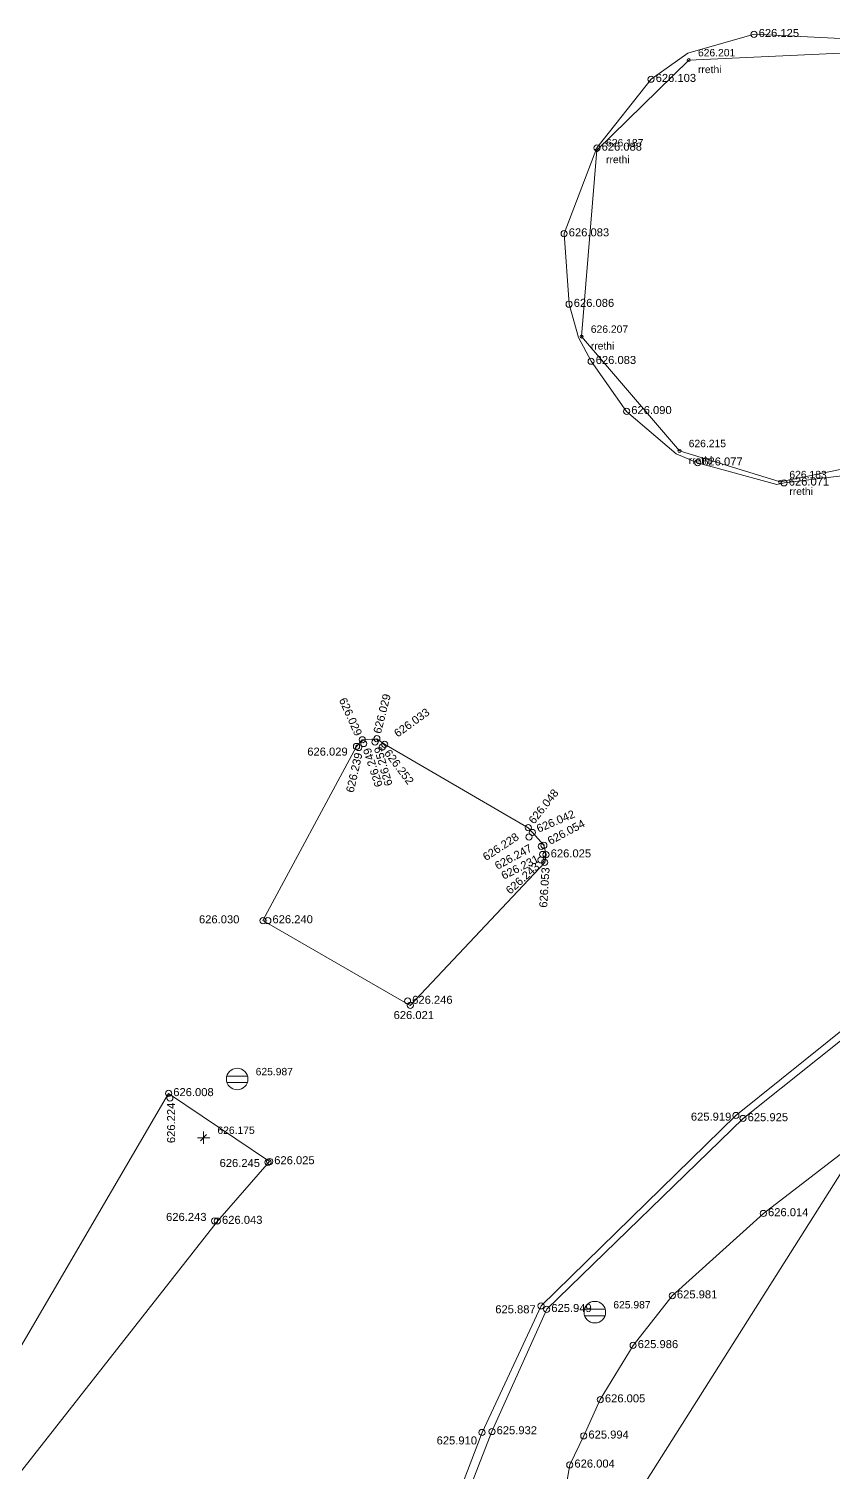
# Model space of a CAD drawing. Header units: metres. Extents: x 7511786 to 7512055, y 4693228 to 4693399.
# Drawn here: x 7511809.26 to 7511828.86, y 4693299.24 to 4693334.41 of the extents above; entities that cross this region are included whole.
import ezdxf

# ---------------------------------------------------------------- set-up
doc = ezdxf.new("R2010")
doc.units = ezdxf.units.M
doc.layers.get('0').update_dxf_attribs({"lineweight": 0})
for name, color, linetype, lineweight in [('asfalt', 252, 'Continuous', 0), ('asfalt pikat', 97, 'Continuous', 0), ('label', 210, 'Continuous', 0), ('Matjet', 210, 'Continuous', 0), ('parcela', 7, 'Continuous', 0), ('Puset fekali', 30, 'Continuous', 0), ('shtyllat', 1, 'Continuous', 0), ('trotuar', 91, 'Continuous', 0), ('trotuar pikat', 155, 'Continuous', 0)]:
    doc.layers.add(name, color=color, linetype=linetype, lineweight=lineweight)
doc.styles.get("Standard").update_dxf_attribs({"font": 'arial.ttf'})

# ---------------------------------------------------------------- blocks, each defined once
blk = doc.blocks.new('*U60', base_point=(7511827.158, 4693305.539, 626.014))
at = {"layer": 'trotuar pikat', "linetype": 'ByBlock', "lineweight": -2}
blk.add_line((7511827.158, 4693305.539, 626.014), (7511827.158, 4693305.539, 626.014), dxfattribs=at)
blk.add_circle((7511827.158, 4693305.539, 626.014), 0.075, dxfattribs=at)
at = {"layer": 'trotuar pikat', "linetype": 'ByBlock', "insert": (7511827.2705, 4693305.569, 626.014), "char_height": 0.195, "attachment_point": 4}
blk.add_mtext('{\\C256;626.014}', dxfattribs=at)
blk = doc.blocks.new('*U61', base_point=(7511824.938, 4693303.536, 625.981))
at = {"layer": 'trotuar pikat', "linetype": 'ByBlock', "lineweight": -2}
blk.add_line((7511824.938, 4693303.536, 625.981), (7511824.938, 4693303.536, 625.981), dxfattribs=at)
blk.add_circle((7511824.938, 4693303.536, 625.981), 0.075, dxfattribs=at)
at = {"layer": 'trotuar pikat', "linetype": 'ByBlock', "insert": (7511825.0505, 4693303.566, 625.981), "char_height": 0.195, "attachment_point": 4}
blk.add_mtext('{\\C256;625.981}', dxfattribs=at)
blk = doc.blocks.new('*U62', base_point=(7511823.984, 4693302.324, 625.986))
at = {"layer": 'trotuar pikat', "linetype": 'ByBlock', "lineweight": -2}
blk.add_line((7511823.984, 4693302.324, 625.986), (7511823.984, 4693302.324, 625.986), dxfattribs=at)
blk.add_circle((7511823.984, 4693302.324, 625.986), 0.075, dxfattribs=at)
at = {"layer": 'trotuar pikat', "linetype": 'ByBlock', "insert": (7511824.0965, 4693302.354, 625.986), "char_height": 0.195, "attachment_point": 4}
blk.add_mtext('{\\C256;625.986}', dxfattribs=at)
blk = doc.blocks.new('Settling Basin - PK ujrat e zeza')
at = {"color": 21, "lineweight": 0, "flags": 128}
for points in [[(-0.95, 0.27), (0.96, 0.27)], [(-0.95, -0.33), (0.96, -0.33)]]:
    blk.add_lwpolyline(points, dxfattribs=at)
at = {"color": 21, "lineweight": 0}
blk.add_circle((0, 0), 1, dxfattribs=at)
blk = doc.blocks.new('Puset_Kan_Atmosferik')
blk.add_blockref('Settling Basin - PK ujrat e zeza', (0, 0))
blk = doc.blocks.new('*U63', base_point=(7511823.051, 4693303.134, 625.987))
at = {"layer": 'Puset fekali', "color": 0, "linetype": 'ByBlock', "lineweight": -2, "xscale": 0.2624999971783286, "yscale": 0.2624999971783286, "zscale": 0.2624999971783286}
blk.add_blockref('Puset_Kan_Atmosferik', (7511823.051, 4693303.134, 625.987), dxfattribs=at)
at = {"layer": 'label', "linetype": 'ByBlock', "insert": (7511823.501, 4693303.314, 625.987), "char_height": 0.18, "attachment_point": 4}
blk.add_mtext('625.987', dxfattribs=at)
blk = doc.blocks.new('*U64', base_point=(7511823.183, 4693301.002, 626.005))
at = {"layer": 'trotuar pikat', "linetype": 'ByBlock', "lineweight": -2}
blk.add_line((7511823.183, 4693301.002, 626.005), (7511823.183, 4693301.002, 626.005), dxfattribs=at)
blk.add_circle((7511823.183, 4693301.002, 626.005), 0.075, dxfattribs=at)
at = {"layer": 'trotuar pikat', "linetype": 'ByBlock', "insert": (7511823.2955, 4693301.032, 626.005), "char_height": 0.195, "attachment_point": 4}
blk.add_mtext('{\\C256;626.005}', dxfattribs=at)
blk = doc.blocks.new('*U65', base_point=(7511822.782, 4693300.12, 625.994))
at = {"layer": 'trotuar pikat', "linetype": 'ByBlock', "lineweight": -2}
blk.add_line((7511822.782, 4693300.12, 625.994), (7511822.782, 4693300.12, 625.994), dxfattribs=at)
blk.add_circle((7511822.782, 4693300.12, 625.994), 0.075, dxfattribs=at)
at = {"layer": 'trotuar pikat', "linetype": 'ByBlock', "insert": (7511822.8945, 4693300.15, 625.994), "char_height": 0.195, "attachment_point": 4}
blk.add_mtext('{\\C256;625.994}', dxfattribs=at)
blk = doc.blocks.new('*U66', base_point=(7511822.441, 4693299.413, 626.004))
at = {"layer": 'trotuar pikat', "linetype": 'ByBlock', "lineweight": -2}
blk.add_line((7511822.441, 4693299.413, 626.004), (7511822.441, 4693299.413, 626.004), dxfattribs=at)
blk.add_circle((7511822.441, 4693299.413, 626.004), 0.075, dxfattribs=at)
at = {"layer": 'trotuar pikat', "linetype": 'ByBlock', "insert": (7511822.5535, 4693299.443, 626.004), "char_height": 0.195, "attachment_point": 4}
blk.add_mtext('{\\C256;626.004}', dxfattribs=at)
blk = doc.blocks.new('*U144', base_point=(7511825.339, 4693333.649, 626.201))
at = {"layer": 'Matjet', "linetype": 'ByBlock', "lineweight": -2}
blk.add_line((7511825.339, 4693333.649, 626.201), (7511825.339, 4693333.649, 626.201), dxfattribs=at)
blk.add_circle((7511825.339, 4693333.649, 626.201), 0.0375, dxfattribs=at)
at = {"layer": 'Matjet', "linetype": 'ByBlock', "char_height": 0.18}
for s, insert, attachment_point in [('626.201', (7511825.564, 4693333.829, 626.201), 4), ('rrethi', (7511825.564, 4693333.512, 626.201), 1)]:
    blk.add_mtext(s, dxfattribs=dict(at, insert=insert, attachment_point=attachment_point))
blk = doc.blocks.new('*U145', base_point=(7511823.1, 4693331.454, 626.187))
at = {"layer": 'Matjet', "linetype": 'ByBlock', "lineweight": -2}
blk.add_line((7511823.1, 4693331.454, 626.187), (7511823.1, 4693331.454, 626.187), dxfattribs=at)
blk.add_circle((7511823.1, 4693331.454, 626.187), 0.0375, dxfattribs=at)
at = {"layer": 'Matjet', "linetype": 'ByBlock', "char_height": 0.18}
for s, insert, attachment_point in [('626.187', (7511823.325, 4693331.634, 626.187), 4), ('rrethi', (7511823.325, 4693331.317, 626.187), 1)]:
    blk.add_mtext(s, dxfattribs=dict(at, insert=insert, attachment_point=attachment_point))
blk = doc.blocks.new('*U146', base_point=(7511822.728, 4693326.912, 626.207))
at = {"layer": 'Matjet', "linetype": 'ByBlock', "lineweight": -2}
blk.add_line((7511822.728, 4693326.912, 626.207), (7511822.728, 4693326.912, 626.207), dxfattribs=at)
blk.add_circle((7511822.728, 4693326.912, 626.207), 0.0375, dxfattribs=at)
at = {"layer": 'Matjet', "linetype": 'ByBlock', "char_height": 0.18}
for s, insert, attachment_point in [('626.207', (7511822.953, 4693327.092, 626.207), 4), ('rrethi', (7511822.953, 4693326.775, 626.207), 1)]:
    blk.add_mtext(s, dxfattribs=dict(at, insert=insert, attachment_point=attachment_point))
blk = doc.blocks.new('*U147', base_point=(7511825.113, 4693324.124, 626.215))
at = {"layer": 'Matjet', "linetype": 'ByBlock', "lineweight": -2}
blk.add_line((7511825.113, 4693324.124, 626.215), (7511825.113, 4693324.124, 626.215), dxfattribs=at)
blk.add_circle((7511825.113, 4693324.124, 626.215), 0.0375, dxfattribs=at)
at = {"layer": 'Matjet', "linetype": 'ByBlock', "char_height": 0.18}
for s, insert, attachment_point in [('626.215', (7511825.338, 4693324.304, 626.215), 4), ('rrethi', (7511825.338, 4693323.987, 626.215), 1)]:
    blk.add_mtext(s, dxfattribs=dict(at, insert=insert, attachment_point=attachment_point))
blk = doc.blocks.new('*U148', base_point=(7511827.566, 4693323.367, 626.183))
at = {"layer": 'Matjet', "linetype": 'ByBlock', "lineweight": -2}
blk.add_line((7511827.566, 4693323.367, 626.183), (7511827.566, 4693323.367, 626.183), dxfattribs=at)
blk.add_circle((7511827.566, 4693323.367, 626.183), 0.0375, dxfattribs=at)
at = {"layer": 'Matjet', "linetype": 'ByBlock', "char_height": 0.18}
for s, insert, attachment_point in [('626.183', (7511827.791, 4693323.547, 626.183), 4), ('rrethi', (7511827.791, 4693323.23, 626.183), 1)]:
    blk.add_mtext(s, dxfattribs=dict(at, insert=insert, attachment_point=attachment_point))
blk = doc.blocks.new('*U158', base_point=(7511826.662, 4693307.855, 625.925))
at = {"layer": 'trotuar pikat', "linetype": 'ByBlock', "lineweight": -2}
blk.add_line((7511826.662, 4693307.855, 625.925), (7511826.662, 4693307.855, 625.925), dxfattribs=at)
blk.add_circle((7511826.662, 4693307.855, 625.925), 0.075, dxfattribs=at)
at = {"layer": 'trotuar pikat', "linetype": 'ByBlock', "insert": (7511826.7745, 4693307.885, 625.925), "char_height": 0.195, "attachment_point": 4}
blk.add_mtext('{\\C256;625.925}', dxfattribs=at)
blk = doc.blocks.new('*U159', base_point=(7511826.488, 4693307.928, 625.919))
at = {"layer": 'asfalt pikat', "linetype": 'ByBlock', "lineweight": -2}
blk.add_line((7511826.488, 4693307.928, 625.919), (7511826.488, 4693307.928, 625.919), dxfattribs=at)
blk.add_circle((7511826.488, 4693307.928, 625.919), 0.075, dxfattribs=at)
at = {"layer": 'asfalt pikat', "linetype": 'ByBlock', "insert": (7511826.3755, 4693307.898, 625.919), "char_height": 0.195, "attachment_point": 6}
blk.add_mtext('{\\C256;625.919}', dxfattribs=at)
blk = doc.blocks.new('*U160', base_point=(7511821.74, 4693303.288, 625.887))
at = {"layer": 'asfalt pikat', "linetype": 'ByBlock', "lineweight": -2}
blk.add_line((7511821.74, 4693303.288, 625.887), (7511821.74, 4693303.288, 625.887), dxfattribs=at)
blk.add_circle((7511821.74, 4693303.288, 625.887), 0.075, dxfattribs=at)
at = {"layer": 'asfalt pikat', "linetype": 'ByBlock', "insert": (7511820.625, 4693303.203, 625.887), "char_height": 0.195, "attachment_point": 4}
blk.add_mtext('{\\C256;625.887}', dxfattribs=at)
blk = doc.blocks.new('*U161', base_point=(7511821.878, 4693303.204, 625.949))
at = {"layer": 'trotuar pikat', "linetype": 'ByBlock', "lineweight": -2}
blk.add_line((7511821.878, 4693303.204, 625.949), (7511821.878, 4693303.204, 625.949), dxfattribs=at)
blk.add_circle((7511821.878, 4693303.204, 625.949), 0.075, dxfattribs=at)
at = {"layer": 'trotuar pikat', "linetype": 'ByBlock', "insert": (7511821.9905, 4693303.234, 625.949), "char_height": 0.195, "attachment_point": 4}
blk.add_mtext('{\\C256;625.949}', dxfattribs=at)
blk = doc.blocks.new('*U162', base_point=(7511820.545, 4693300.225, 625.932))
at = {"layer": 'trotuar pikat', "linetype": 'ByBlock', "lineweight": -2}
blk.add_line((7511820.545, 4693300.225, 625.932), (7511820.545, 4693300.225, 625.932), dxfattribs=at)
blk.add_circle((7511820.545, 4693300.225, 625.932), 0.075, dxfattribs=at)
at = {"layer": 'trotuar pikat', "linetype": 'ByBlock', "insert": (7511820.6575, 4693300.255, 625.932), "char_height": 0.195, "attachment_point": 4}
blk.add_mtext('{\\C256;625.932}', dxfattribs=at)
blk = doc.blocks.new('*U163', base_point=(7511820.303, 4693300.202, 625.91))
at = {"layer": 'asfalt pikat', "linetype": 'ByBlock', "lineweight": -2}
blk.add_line((7511820.303, 4693300.202, 625.91), (7511820.303, 4693300.202, 625.91), dxfattribs=at)
blk.add_circle((7511820.303, 4693300.202, 625.91), 0.075, dxfattribs=at)
at = {"layer": 'asfalt pikat', "linetype": 'ByBlock', "insert": (7511819.196, 4693300.007, 625.91), "char_height": 0.195, "attachment_point": 4}
blk.add_mtext('{\\C256;625.910}', dxfattribs=at)
blk = doc.blocks.new('*U179', base_point=(7511813.785, 4693305.36, 626.243))
at = {"layer": 'trotuar pikat', "linetype": 'ByBlock', "lineweight": -2}
blk.add_line((7511813.785, 4693305.36, 626.243), (7511813.785, 4693305.36, 626.243), dxfattribs=at)
blk.add_circle((7511813.785, 4693305.36, 626.243), 0.075, dxfattribs=at)
at = {"layer": 'trotuar pikat', "linetype": 'ByBlock', "insert": (7511812.605, 4693305.454, 626.243), "char_height": 0.195, "attachment_point": 4}
blk.add_mtext('{\\C256;626.243}', dxfattribs=at)
blk = doc.blocks.new('*U180', base_point=(7511813.855, 4693305.353, 626.043))
at = {"layer": 'asfalt pikat', "linetype": 'ByBlock', "lineweight": -2}
blk.add_line((7511813.855, 4693305.353, 626.043), (7511813.855, 4693305.353, 626.043), dxfattribs=at)
blk.add_circle((7511813.855, 4693305.353, 626.043), 0.075, dxfattribs=at)
at = {"layer": 'asfalt pikat', "linetype": 'ByBlock', "insert": (7511813.9675, 4693305.383, 626.043), "char_height": 0.195, "attachment_point": 4}
blk.add_mtext('{\\C256;626.043}', dxfattribs=at)
blk = doc.blocks.new('*U181', base_point=(7511815.127, 4693306.806, 626.025))
at = {"layer": 'asfalt pikat', "linetype": 'ByBlock', "lineweight": -2}
blk.add_line((7511815.127, 4693306.806, 626.025), (7511815.127, 4693306.806, 626.025), dxfattribs=at)
blk.add_circle((7511815.127, 4693306.806, 626.025), 0.075, dxfattribs=at)
at = {"layer": 'asfalt pikat', "linetype": 'ByBlock', "insert": (7511815.2395, 4693306.836, 626.025), "char_height": 0.195, "attachment_point": 4}
blk.add_mtext('{\\C256;626.025}', dxfattribs=at)
blk = doc.blocks.new('*U182', base_point=(7511815.086, 4693306.786, 626.245))
at = {"layer": 'trotuar pikat', "linetype": 'ByBlock', "lineweight": -2}
blk.add_line((7511815.086, 4693306.786, 626.245), (7511815.086, 4693306.786, 626.245), dxfattribs=at)
blk.add_circle((7511815.086, 4693306.786, 626.245), 0.075, dxfattribs=at)
at = {"layer": 'trotuar pikat', "linetype": 'ByBlock', "insert": (7511813.908, 4693306.768, 626.245), "char_height": 0.195, "attachment_point": 4}
blk.add_mtext('{\\C256;626.245}', dxfattribs=at)
blk = doc.blocks.new('*U183', base_point=(7511818.488, 4693310.716, 626.246))
at = {"layer": 'trotuar pikat', "linetype": 'ByBlock', "lineweight": -2}
blk.add_line((7511818.488, 4693310.716, 626.246), (7511818.488, 4693310.716, 626.246), dxfattribs=at)
blk.add_circle((7511818.488, 4693310.716, 626.246), 0.075, dxfattribs=at)
at = {"layer": 'trotuar pikat', "linetype": 'ByBlock', "insert": (7511818.6005, 4693310.746, 626.246), "char_height": 0.195, "attachment_point": 4}
blk.add_mtext('{\\C256;626.246}', dxfattribs=at)
blk = doc.blocks.new('*U184', base_point=(7511821.831, 4693314.095, 626.053))
at = {"layer": 'asfalt pikat', "linetype": 'ByBlock', "lineweight": -2}
blk.add_line((7511821.831, 4693314.095, 626.053), (7511821.831, 4693314.095, 626.053), dxfattribs=at)
blk.add_circle((7511821.831, 4693314.095, 626.053), 0.075, dxfattribs=at)
at = {"layer": 'asfalt pikat', "linetype": 'ByBlock', "insert": (7511821.854, 4693313.976, 626.053), "char_height": 0.195, "attachment_point": 6, "rotation": 86.432}
blk.add_mtext('{\\C256;626.053}', dxfattribs=at)
blk = doc.blocks.new('*U185', base_point=(7511821.863, 4693314.284, 626.025))
at = {"layer": 'asfalt pikat', "linetype": 'ByBlock', "lineweight": -2}
blk.add_line((7511821.863, 4693314.284, 626.025), (7511821.863, 4693314.284, 626.025), dxfattribs=at)
blk.add_circle((7511821.863, 4693314.284, 626.025), 0.075, dxfattribs=at)
at = {"layer": 'asfalt pikat', "linetype": 'ByBlock', "insert": (7511821.9755, 4693314.314, 626.025), "char_height": 0.195, "attachment_point": 4}
blk.add_mtext('{\\C256;626.025}', dxfattribs=at)
blk = doc.blocks.new('*U186', base_point=(7511821.809, 4693314.512, 626.054))
at = {"layer": 'asfalt pikat', "linetype": 'ByBlock', "lineweight": -2}
blk.add_line((7511821.809, 4693314.512, 626.054), (7511821.809, 4693314.512, 626.054), dxfattribs=at)
blk.add_circle((7511821.809, 4693314.512, 626.054), 0.075, dxfattribs=at)
at = {"layer": 'asfalt pikat', "linetype": 'ByBlock', "insert": (7511821.918, 4693314.604, 626.054), "char_height": 0.195, "attachment_point": 4, "rotation": 27.979}
blk.add_mtext('{\\C256;626.054}', dxfattribs=at)
blk = doc.blocks.new('*U187', base_point=(7511821.53, 4693314.825, 626.042))
at = {"layer": 'asfalt pikat', "linetype": 'ByBlock', "lineweight": -2}
blk.add_line((7511821.53, 4693314.825, 626.042), (7511821.53, 4693314.825, 626.042), dxfattribs=at)
blk.add_circle((7511821.53, 4693314.825, 626.042), 0.075, dxfattribs=at)
at = {"layer": 'asfalt pikat', "linetype": 'ByBlock', "insert": (7511821.643, 4693314.906, 626.042), "char_height": 0.195, "attachment_point": 4, "rotation": 22.9991}
blk.add_mtext('{\\C256;626.042}', dxfattribs=at)
blk = doc.blocks.new('*U188', base_point=(7511821.447, 4693314.714, 626.228))
at = {"layer": 'trotuar pikat', "linetype": 'ByBlock', "lineweight": -2}
blk.add_line((7511821.447, 4693314.714, 626.228), (7511821.447, 4693314.714, 626.228), dxfattribs=at)
blk.add_circle((7511821.447, 4693314.714, 626.228), 0.075, dxfattribs=at)
at = {"layer": 'trotuar pikat', "linetype": 'ByBlock', "insert": (7511821.169, 4693314.749, 626.228), "char_height": 0.195, "attachment_point": 6, "rotation": 33.496}
blk.add_mtext('{\\C256;626.228}', dxfattribs=at)
blk = doc.blocks.new('*U189', base_point=(7511821.744, 4693314.485, 626.247))
at = {"layer": 'trotuar pikat', "linetype": 'ByBlock', "lineweight": -2}
blk.add_line((7511821.744, 4693314.485, 626.247), (7511821.744, 4693314.485, 626.247), dxfattribs=at)
blk.add_circle((7511821.744, 4693314.485, 626.247), 0.075, dxfattribs=at)
at = {"layer": 'trotuar pikat', "linetype": 'ByBlock', "insert": (7511821.498, 4693314.465, 626.247), "char_height": 0.195, "attachment_point": 6, "rotation": 28.4442}
blk.add_mtext('{\\C256;626.247}', dxfattribs=at)
blk = doc.blocks.new('*U190', base_point=(7511821.777, 4693314.29, 626.231))
at = {"layer": 'trotuar pikat', "linetype": 'ByBlock', "lineweight": -2}
blk.add_line((7511821.777, 4693314.29, 626.231), (7511821.777, 4693314.29, 626.231), dxfattribs=at)
blk.add_circle((7511821.777, 4693314.29, 626.231), 0.075, dxfattribs=at)
at = {"layer": 'trotuar pikat', "linetype": 'ByBlock', "insert": (7511821.667, 4693314.201, 626.231), "char_height": 0.195, "attachment_point": 6, "rotation": 26.7573}
blk.add_mtext('{\\C256;626.231}', dxfattribs=at)
blk = doc.blocks.new('*U191', base_point=(7511821.74, 4693314.158, 626.243))
at = {"layer": 'trotuar pikat', "linetype": 'ByBlock', "lineweight": -2}
blk.add_line((7511821.74, 4693314.158, 626.243), (7511821.74, 4693314.158, 626.243), dxfattribs=at)
blk.add_circle((7511821.74, 4693314.158, 626.243), 0.075, dxfattribs=at)
at = {"layer": 'trotuar pikat', "linetype": 'ByBlock', "insert": (7511821.654, 4693314.039, 626.243), "char_height": 0.195, "attachment_point": 6, "rotation": 42.2101}
blk.add_mtext('{\\C256;626.243}', dxfattribs=at)
blk = doc.blocks.new('*U239', base_point=(7511826.93, 4693334.279, 626.125))
at = {"layer": 'asfalt pikat', "linetype": 'ByBlock', "lineweight": -2}
blk.add_line((7511826.93, 4693334.279, 626.125), (7511826.93, 4693334.279, 626.125), dxfattribs=at)
blk.add_circle((7511826.93, 4693334.279, 626.125), 0.075, dxfattribs=at)
at = {"layer": 'asfalt pikat', "linetype": 'ByBlock', "insert": (7511827.0425, 4693334.309, 626.125), "char_height": 0.195, "attachment_point": 4}
blk.add_mtext('{\\C256;626.125}', dxfattribs=at)
blk = doc.blocks.new('*U240', base_point=(7511824.421, 4693333.184, 626.103))
at = {"layer": 'asfalt pikat', "linetype": 'ByBlock', "lineweight": -2}
blk.add_line((7511824.421, 4693333.184, 626.103), (7511824.421, 4693333.184, 626.103), dxfattribs=at)
blk.add_circle((7511824.421, 4693333.184, 626.103), 0.075, dxfattribs=at)
at = {"layer": 'asfalt pikat', "linetype": 'ByBlock', "insert": (7511824.5335, 4693333.214, 626.103), "char_height": 0.195, "attachment_point": 4}
blk.add_mtext('{\\C256;626.103}', dxfattribs=at)
blk = doc.blocks.new('*U241', base_point=(7511823.103, 4693331.509, 626.088))
at = {"layer": 'asfalt pikat', "linetype": 'ByBlock', "lineweight": -2}
blk.add_line((7511823.103, 4693331.509, 626.088), (7511823.103, 4693331.509, 626.088), dxfattribs=at)
blk.add_circle((7511823.103, 4693331.509, 626.088), 0.075, dxfattribs=at)
at = {"layer": 'asfalt pikat', "linetype": 'ByBlock', "insert": (7511823.2155, 4693331.539, 626.088), "char_height": 0.195, "attachment_point": 4}
blk.add_mtext('{\\C256;626.088}', dxfattribs=at)
blk = doc.blocks.new('*U242', base_point=(7511822.303, 4693329.42, 626.083))
at = {"layer": 'asfalt pikat', "linetype": 'ByBlock', "lineweight": -2}
blk.add_line((7511822.303, 4693329.42, 626.083), (7511822.303, 4693329.42, 626.083), dxfattribs=at)
blk.add_circle((7511822.303, 4693329.42, 626.083), 0.075, dxfattribs=at)
at = {"layer": 'asfalt pikat', "linetype": 'ByBlock', "insert": (7511822.4155, 4693329.45, 626.083), "char_height": 0.195, "attachment_point": 4}
blk.add_mtext('{\\C256;626.083}', dxfattribs=at)
blk = doc.blocks.new('*U243', base_point=(7511822.425, 4693327.701, 626.086))
at = {"layer": 'asfalt pikat', "linetype": 'ByBlock', "lineweight": -2}
blk.add_line((7511822.425, 4693327.701, 626.086), (7511822.425, 4693327.701, 626.086), dxfattribs=at)
blk.add_circle((7511822.425, 4693327.701, 626.086), 0.075, dxfattribs=at)
at = {"layer": 'asfalt pikat', "linetype": 'ByBlock', "insert": (7511822.5375, 4693327.731, 626.086), "char_height": 0.195, "attachment_point": 4}
blk.add_mtext('{\\C256;626.086}', dxfattribs=at)
blk = doc.blocks.new('*U244', base_point=(7511822.96, 4693326.31, 626.083))
at = {"layer": 'asfalt pikat', "linetype": 'ByBlock', "lineweight": -2}
blk.add_line((7511822.96, 4693326.31, 626.083), (7511822.96, 4693326.31, 626.083), dxfattribs=at)
blk.add_circle((7511822.96, 4693326.31, 626.083), 0.075, dxfattribs=at)
at = {"layer": 'asfalt pikat', "linetype": 'ByBlock', "insert": (7511823.0725, 4693326.34, 626.083), "char_height": 0.195, "attachment_point": 4}
blk.add_mtext('{\\C256;626.083}', dxfattribs=at)
blk = doc.blocks.new('*U245', base_point=(7511823.826, 4693325.089, 626.09))
at = {"layer": 'asfalt pikat', "linetype": 'ByBlock', "lineweight": -2}
blk.add_line((7511823.826, 4693325.089, 626.09), (7511823.826, 4693325.089, 626.09), dxfattribs=at)
blk.add_circle((7511823.826, 4693325.089, 626.09), 0.075, dxfattribs=at)
at = {"layer": 'asfalt pikat', "linetype": 'ByBlock', "insert": (7511823.9385, 4693325.119, 626.09), "char_height": 0.195, "attachment_point": 4}
blk.add_mtext('{\\C256;626.090}', dxfattribs=at)
blk = doc.blocks.new('*U246', base_point=(7511825.556, 4693323.837, 626.077))
at = {"layer": 'asfalt pikat', "linetype": 'ByBlock', "lineweight": -2}
blk.add_line((7511825.556, 4693323.837, 626.077), (7511825.556, 4693323.837, 626.077), dxfattribs=at)
blk.add_circle((7511825.556, 4693323.837, 626.077), 0.075, dxfattribs=at)
at = {"layer": 'asfalt pikat', "linetype": 'ByBlock', "insert": (7511825.6685, 4693323.867, 626.077), "char_height": 0.195, "attachment_point": 4}
blk.add_mtext('{\\C256;626.077}', dxfattribs=at)
blk = doc.blocks.new('*U247', base_point=(7511827.663, 4693323.346, 626.071))
at = {"layer": 'asfalt pikat', "linetype": 'ByBlock', "lineweight": -2}
blk.add_line((7511827.663, 4693323.346, 626.071), (7511827.663, 4693323.346, 626.071), dxfattribs=at)
blk.add_circle((7511827.663, 4693323.346, 626.071), 0.075, dxfattribs=at)
at = {"layer": 'asfalt pikat', "linetype": 'ByBlock', "insert": (7511827.7755, 4693323.376, 626.071), "char_height": 0.195, "attachment_point": 4}
blk.add_mtext('{\\C256;626.071}', dxfattribs=at)
blk = doc.blocks.new('*U249', base_point=(7511821.43, 4693314.942, 626.048))
at = {"layer": 'asfalt pikat', "linetype": 'ByBlock', "lineweight": -2}
blk.add_line((7511821.43, 4693314.942, 626.048), (7511821.43, 4693314.942, 626.048), dxfattribs=at)
blk.add_circle((7511821.43, 4693314.942, 626.048), 0.075, dxfattribs=at)
at = {"layer": 'asfalt pikat', "linetype": 'ByBlock', "insert": (7511821.495, 4693315.073, 626.048), "char_height": 0.195, "attachment_point": 4, "rotation": 51.5406}
blk.add_mtext('{\\C256;626.048}', dxfattribs=at)
blk = doc.blocks.new('*U250', base_point=(7511817.93, 4693316.975, 626.033))
at = {"layer": 'asfalt pikat', "linetype": 'ByBlock', "lineweight": -2}
blk.add_line((7511817.93, 4693316.975, 626.033), (7511817.93, 4693316.975, 626.033), dxfattribs=at)
blk.add_circle((7511817.93, 4693316.975, 626.033), 0.075, dxfattribs=at)
at = {"layer": 'asfalt pikat', "linetype": 'ByBlock', "insert": (7511818.191, 4693317.214, 626.033), "char_height": 0.195, "attachment_point": 4, "rotation": 35.7746}
blk.add_mtext('{\\C256;626.033}', dxfattribs=at)
blk = doc.blocks.new('*U251', base_point=(7511817.74, 4693317.111, 626.029))
at = {"layer": 'asfalt pikat', "linetype": 'ByBlock', "lineweight": -2}
blk.add_line((7511817.74, 4693317.111, 626.029), (7511817.74, 4693317.111, 626.029), dxfattribs=at)
blk.add_circle((7511817.74, 4693317.111, 626.029), 0.075, dxfattribs=at)
at = {"layer": 'asfalt pikat', "linetype": 'ByBlock', "insert": (7511817.743, 4693317.243, 626.029), "char_height": 0.195, "attachment_point": 4, "rotation": 75.5466}
blk.add_mtext('{\\C256;626.029}', dxfattribs=at)
blk = doc.blocks.new('*U252', base_point=(7511817.383, 4693317.084, 626.029))
at = {"layer": 'asfalt pikat', "linetype": 'ByBlock', "lineweight": -2}
blk.add_line((7511817.383, 4693317.084, 626.029), (7511817.383, 4693317.084, 626.029), dxfattribs=at)
blk.add_circle((7511817.383, 4693317.084, 626.029), 0.075, dxfattribs=at)
at = {"layer": 'asfalt pikat', "linetype": 'ByBlock', "insert": (7511817.3, 4693317.196, 626.029), "char_height": 0.195, "attachment_point": 6, "rotation": 294.0614}
blk.add_mtext('{\\C256;626.029}', dxfattribs=at)
blk = doc.blocks.new('*U253', base_point=(7511817.244, 4693316.921, 626.029))
at = {"layer": 'asfalt pikat', "linetype": 'ByBlock', "lineweight": -2}
blk.add_line((7511817.244, 4693316.921, 626.029), (7511817.244, 4693316.921, 626.029), dxfattribs=at)
blk.add_circle((7511817.244, 4693316.921, 626.029), 0.075, dxfattribs=at)
at = {"layer": 'asfalt pikat', "linetype": 'ByBlock', "insert": (7511816.045, 4693316.795, 626.029), "char_height": 0.195, "attachment_point": 4}
blk.add_mtext('{\\C256;626.029}', dxfattribs=at)
blk = doc.blocks.new('*U254', base_point=(7511817.296, 4693316.896, 626.239))
at = {"layer": 'trotuar pikat', "linetype": 'ByBlock', "lineweight": -2}
blk.add_line((7511817.296, 4693316.896, 626.239), (7511817.296, 4693316.896, 626.239), dxfattribs=at)
blk.add_circle((7511817.296, 4693316.896, 626.239), 0.075, dxfattribs=at)
at = {"layer": 'trotuar pikat', "linetype": 'ByBlock', "insert": (7511817.297, 4693316.765, 626.239), "char_height": 0.195, "attachment_point": 6, "rotation": 77.2442}
blk.add_mtext('{\\C256;626.239}', dxfattribs=at)
blk = doc.blocks.new('*U255', base_point=(7511817.421, 4693316.992, 626.249))
at = {"layer": 'trotuar pikat', "linetype": 'ByBlock', "lineweight": -2}
blk.add_line((7511817.421, 4693316.992, 626.249), (7511817.421, 4693316.992, 626.249), dxfattribs=at)
blk.add_circle((7511817.421, 4693316.992, 626.249), 0.075, dxfattribs=at)
at = {"layer": 'trotuar pikat', "linetype": 'ByBlock', "insert": (7511817.491, 4693316.876, 626.249), "char_height": 0.195, "attachment_point": 6, "rotation": 108.1326}
blk.add_mtext('{\\C256;626.249}', dxfattribs=at)
blk = doc.blocks.new('*U256', base_point=(7511817.695, 4693317.027, 626.259))
at = {"layer": 'trotuar pikat', "linetype": 'ByBlock', "lineweight": -2}
blk.add_line((7511817.695, 4693317.027, 626.259), (7511817.695, 4693317.027, 626.259), dxfattribs=at)
blk.add_circle((7511817.695, 4693317.027, 626.259), 0.075, dxfattribs=at)
at = {"layer": 'trotuar pikat', "linetype": 'ByBlock', "insert": (7511817.76, 4693316.91, 626.259), "char_height": 0.195, "attachment_point": 6, "rotation": 106.1714}
blk.add_mtext('{\\C256;626.259}', dxfattribs=at)
blk = doc.blocks.new('*U257', base_point=(7511817.875, 4693316.91, 626.252))
at = {"layer": 'trotuar pikat', "linetype": 'ByBlock', "lineweight": -2}
blk.add_line((7511817.875, 4693316.91, 626.252), (7511817.875, 4693316.91, 626.252), dxfattribs=at)
blk.add_circle((7511817.875, 4693316.91, 626.252), 0.075, dxfattribs=at)
at = {"layer": 'trotuar pikat', "linetype": 'ByBlock', "insert": (7511817.985, 4693316.814, 626.252), "char_height": 0.195, "attachment_point": 4, "rotation": 306.9626}
blk.add_mtext('{\\C256;626.252}', dxfattribs=at)
blk = doc.blocks.new('*U258', base_point=(7511815.084, 4693312.679, 626.24))
at = {"layer": 'trotuar pikat', "linetype": 'ByBlock', "lineweight": -2}
blk.add_line((7511815.084, 4693312.679, 626.24), (7511815.084, 4693312.679, 626.24), dxfattribs=at)
blk.add_circle((7511815.084, 4693312.679, 626.24), 0.075, dxfattribs=at)
at = {"layer": 'trotuar pikat', "linetype": 'ByBlock', "insert": (7511815.1965, 4693312.709, 626.24), "char_height": 0.195, "attachment_point": 4}
blk.add_mtext('{\\C256;626.240}', dxfattribs=at)
blk = doc.blocks.new('*U259', base_point=(7511814.965, 4693312.677, 626.03))
at = {"layer": 'asfalt pikat', "linetype": 'ByBlock', "lineweight": -2}
blk.add_line((7511814.965, 4693312.677, 626.03), (7511814.965, 4693312.677, 626.03), dxfattribs=at)
blk.add_circle((7511814.965, 4693312.677, 626.03), 0.075, dxfattribs=at)
at = {"layer": 'asfalt pikat', "linetype": 'ByBlock', "insert": (7511813.406, 4693312.707, 626.03), "char_height": 0.195, "attachment_point": 4}
blk.add_mtext('{\\C256;626.030}', dxfattribs=at)
blk = doc.blocks.new('*U260', base_point=(7511818.554, 4693310.611, 626.021))
at = {"layer": 'asfalt pikat', "linetype": 'ByBlock', "lineweight": -2}
blk.add_line((7511818.554, 4693310.611, 626.021), (7511818.554, 4693310.611, 626.021), dxfattribs=at)
blk.add_circle((7511818.554, 4693310.611, 626.021), 0.075, dxfattribs=at)
at = {"layer": 'asfalt pikat', "linetype": 'ByBlock', "insert": (7511818.148, 4693310.374, 626.021), "char_height": 0.195, "attachment_point": 4}
blk.add_mtext('{\\C256;626.021}', dxfattribs=at)
blk = doc.blocks.new('*U261', base_point=(7511812.698, 4693308.351, 626.224))
at = {"layer": 'trotuar pikat', "linetype": 'ByBlock', "lineweight": -2}
blk.add_line((7511812.698, 4693308.351, 626.224), (7511812.698, 4693308.351, 626.224), dxfattribs=at)
blk.add_circle((7511812.698, 4693308.351, 626.224), 0.075, dxfattribs=at)
at = {"layer": 'trotuar pikat', "linetype": 'ByBlock', "insert": (7511812.728, 4693308.2385, 626.224), "char_height": 0.195, "attachment_point": 6, "rotation": 90}
blk.add_mtext('{\\C256;626.224}', dxfattribs=at)
blk = doc.blocks.new('*U262', base_point=(7511812.667, 4693308.466, 626.008))
at = {"layer": 'asfalt pikat', "linetype": 'ByBlock', "lineweight": -2}
blk.add_line((7511812.667, 4693308.466, 626.008), (7511812.667, 4693308.466, 626.008), dxfattribs=at)
blk.add_circle((7511812.667, 4693308.466, 626.008), 0.075, dxfattribs=at)
at = {"layer": 'asfalt pikat', "linetype": 'ByBlock', "insert": (7511812.7795, 4693308.496, 626.008), "char_height": 0.195, "attachment_point": 4}
blk.add_mtext('{\\C256;626.008}', dxfattribs=at)
blk = doc.blocks.new('*U263', base_point=(7511814.337, 4693308.816, 625.987))
at = {"layer": 'Puset fekali', "color": 0, "linetype": 'ByBlock', "lineweight": -2, "xscale": 0.2624999971783286, "yscale": 0.2624999971783286, "zscale": 0.2624999971783286}
blk.add_blockref('Puset_Kan_Atmosferik', (7511814.337, 4693308.816, 625.987), dxfattribs=at)
at = {"layer": 'label', "linetype": 'ByBlock', "insert": (7511814.787, 4693308.996, 625.987), "char_height": 0.18, "attachment_point": 4}
blk.add_mtext('625.987', dxfattribs=at)
blk = doc.blocks.new('- Kosa Crta za DIM (Mala)')
for points in [[(-1.5, 0), (1.5, 0)], [(-0.75, -0.75), (0.75, 0.75)], [(0, -1.5), (0, 1.5)]]:
    blk.add_lwpolyline(points)
blk = doc.blocks.new('*U264', base_point=(7511813.518, 4693307.386, 626.175))
at = {"layer": 'shtyllat', "color": 0, "linetype": 'ByBlock', "lineweight": -2, "xscale": 0.1, "yscale": 0.1, "zscale": 0.1, "rotation": 8.537736463e-07}
blk.add_blockref('- Kosa Crta za DIM (Mala)', (7511813.518, 4693307.386, 626.175), dxfattribs=at)
at = {"layer": 'label', "linetype": 'ByBlock', "insert": (7511813.8555, 4693307.566, 626.175), "char_height": 0.18, "attachment_point": 4}
blk.add_mtext('626.175', dxfattribs=at)

msp = doc.modelspace()

# ---------------------------------------------------------------- linework, layer by layer
at = {"layer": 'asfalt'}
for points in [[(7511827.663, 4693323.346, 626.071), (7511829.336, 4693323.549, 626.054), (7511831.067, 4693324.334, 286.034), (7511832.237, 4693325.422, 0), (7511833.281, 4693327.491, 0), (7511833.426, 4693328.905, 626.035), (7511832.755, 4693331.253, 626.062), (7511832.569, 4693331.732, 0), (7511831.059, 4693333.246, 626.14), (7511830.195, 4693333.985, 0), (7511829.042, 4693334.173, 626.155), (7511826.93, 4693334.279, 626.125), (7511825.317, 4693333.815, 0), (7511824.421, 4693333.184, 626.103), (7511823.103, 4693331.509, 626.088), (7511822.303, 4693329.42, 626.083), (7511822.425, 4693327.701, 626.086), (7511822.657, 4693326.885, 0), (7511822.96, 4693326.31, 626.083), (7511823.826, 4693325.089, 626.09), (7511825.036, 4693324.053, 0), (7511825.556, 4693323.837, 626.077), (7511827.484, 4693323.31, 0), (7511827.663, 4693323.346, 626.071)], [(7511808.787, 4693277.289, 625.845), (7511817.691, 4693293.371, 625.932), (7511820.303, 4693300.202, 625.91), (7511821.74, 4693303.288, 625.887), (7511826.488, 4693307.928, 625.919), (7511832.053, 4693312.392, 625.959), (7511837.196, 4693315.645, 625.918), (7511840.099, 4693316.94, 625.909), (7511843.205, 4693317.426, 625.868), (7511850.823, 4693316.948, 625.831), (7511857.907, 4693314.196, 625.819), (7511874.672, 4693305.54, 625.817), (7511884.37, 4693300.836, 625.786)], [(7511821.831, 4693314.095, 626.053), (7511821.863, 4693314.284, 626.025), (7511821.809, 4693314.512, 626.054), (7511821.53, 4693314.825, 626.042), (7511821.43, 4693314.942, 626.048), (7511817.93, 4693316.975, 626.033), (7511817.74, 4693317.111, 626.029), (7511817.383, 4693317.084, 626.029), (7511817.244, 4693316.921, 626.029), (7511814.965, 4693312.677, 626.03), (7511818.554, 4693310.611, 626.021), (7511821.831, 4693314.095, 626.053)], [(7511787.377, 4693264.838, 625.751), (7511799.982, 4693286.751, 625.938), (7511812.667, 4693308.466, 626.008)], [(7511815.127, 4693306.806, 626.025), (7511812.667, 4693308.466, 626.008)], [(7511815.127, 4693306.806, 626.025), (7511813.855, 4693305.353, 626.043), (7511808.786, 4693298.891, 626.038), (7511803.151, 4693290.368, 625.976), (7511795.107, 4693276.287, 625.87)]]:
    msp.add_polyline3d(points, dxfattribs=at)
at = {"layer": 'parcela', "flags": 128}
msp.add_lwpolyline([(7511839.64, 4693311.774), (7511814.966, 4693269.473), (7511808.304, 4693273.712), (7511819.588, 4693291.563), (7511833.949, 4693314.281), (7511839.64, 4693311.774)], dxfattribs=at)
at = {"layer": 'trotuar'}
for points in [[(7511832.115, 4693325.475, 626.134), (7511830.02, 4693323.874, 626.185), (7511827.566, 4693323.367, 626.183), (7511825.113, 4693324.124, 626.215), (7511822.728, 4693326.912, 626.207), (7511823.1, 4693331.454, 626.187), (7511825.339, 4693333.649, 626.201), (7511830.1, 4693333.864, 626.257), (7511832.45, 4693331.699, 626.191), (7511833.223, 4693329.605, 626.129), (7511833.158, 4693327.484, 626.16), (7511832.115, 4693325.475, 626.134)], [(7511857.88, 4693314.038, 625.877), (7511850.682, 4693316.825, 625.932), (7511843.247, 4693317.304, 625.91), (7511840.174, 4693316.672, 625.95), (7511837.257, 4693315.498, 625.979), (7511832.142, 4693312.223, 626.027), (7511826.662, 4693307.855, 625.925), (7511821.878, 4693303.204, 625.949), (7511820.545, 4693300.225, 625.932), (7511817.77, 4693293.093, 625.997), (7511808.875, 4693277.151, 625.902), (7511808.389, 4693276.154, 625.865), (7511808.44, 4693275.077, 625.859), (7511808.479, 4693274.825, 625.861), (7511809.331, 4693273.711, 625.869)], [(7511809.331, 4693273.711, 625.869), (7511819.577, 4693291.923, 625.996), (7511822.12, 4693297.565, 625.984), (7511822.441, 4693299.413, 626.004), (7511822.782, 4693300.12, 625.994), (7511823.183, 4693301.002, 626.005), (7511823.984, 4693302.324, 625.986), (7511824.938, 4693303.536, 625.981), (7511827.158, 4693305.539, 626.014), (7511835.095, 4693311.65, 626.053), (7511843.465, 4693315.991, 0), (7511849.927, 4693314.721, 625.927), (7511857.121, 4693312.288, 625.912)]]:
    msp.add_polyline3d(points, dxfattribs=at)

# ---------------------------------------------------------------- block references
at = {"layer": 'asfalt pikat'}
for name, p in [('*U239', (7511826.93, 4693334.279, 626.125)), ('*U240', (7511824.421, 4693333.184, 626.103)), ('*U241', (7511823.103, 4693331.509, 626.088)), ('*U242', (7511822.303, 4693329.42, 626.083)), ('*U243', (7511822.425, 4693327.701, 626.086)), ('*U244', (7511822.96, 4693326.31, 626.083)), ('*U245', (7511823.826, 4693325.089, 626.09)), ('*U246', (7511825.556, 4693323.837, 626.077)), ('*U247', (7511827.663, 4693323.346, 626.071)), ('*U252', (7511817.383, 4693317.084, 626.029)), ('*U251', (7511817.74, 4693317.111, 626.029)), ('*U250', (7511817.93, 4693316.975, 626.033)), ('*U253', (7511817.244, 4693316.921, 626.029)), ('*U249', (7511821.43, 4693314.942, 626.048)), ('*U187', (7511821.53, 4693314.825, 626.042)), ('*U186', (7511821.809, 4693314.512, 626.054)), ('*U185', (7511821.863, 4693314.284, 626.025)), ('*U184', (7511821.831, 4693314.095, 626.053)), ('*U259', (7511814.965, 4693312.677, 626.03)), ('*U260', (7511818.554, 4693310.611, 626.021)), ('*U262', (7511812.667, 4693308.466, 626.008)), ('*U159', (7511826.488, 4693307.928, 625.919)), ('*U181', (7511815.127, 4693306.806, 626.025)), ('*U180', (7511813.855, 4693305.353, 626.043)), ('*U160', (7511821.74, 4693303.288, 625.887)), ('*U163', (7511820.303, 4693300.202, 625.91))]:
    msp.add_blockref(name, p, dxfattribs=at)
at = {"layer": 'Matjet'}
for name, p in [('*U144', (7511825.339, 4693333.649, 626.201)), ('*U145', (7511823.1, 4693331.454, 626.187)), ('*U146', (7511822.728, 4693326.912, 626.207)), ('*U147', (7511825.113, 4693324.124, 626.215)), ('*U148', (7511827.566, 4693323.367, 626.183))]:
    msp.add_blockref(name, p, dxfattribs=at)
at = {"layer": 'Puset fekali'}
for name, p in [('*U263', (7511814.337, 4693308.816, 625.987)), ('*U63', (7511823.051, 4693303.134, 625.987))]:
    msp.add_blockref(name, p, dxfattribs=at)
at = {"layer": 'shtyllat'}
msp.add_blockref('*U264', (7511813.518, 4693307.386, 626.175), dxfattribs=at)
at = {"layer": 'trotuar pikat'}
for name, p in [('*U254', (7511817.296, 4693316.896, 626.239)), ('*U255', (7511817.421, 4693316.992, 626.249)), ('*U256', (7511817.695, 4693317.027, 626.259)), ('*U257', (7511817.875, 4693316.91, 626.252)), ('*U188', (7511821.447, 4693314.714, 626.228)), ('*U189', (7511821.744, 4693314.485, 626.247)), ('*U190', (7511821.777, 4693314.29, 626.231)), ('*U191', (7511821.74, 4693314.158, 626.243)), ('*U258', (7511815.084, 4693312.679, 626.24)), ('*U183', (7511818.488, 4693310.716, 626.246)), ('*U261', (7511812.698, 4693308.351, 626.224)), ('*U158', (7511826.662, 4693307.855, 625.925)), ('*U182', (7511815.086, 4693306.786, 626.245)), ('*U60', (7511827.158, 4693305.539, 626.014)), ('*U179', (7511813.785, 4693305.36, 626.243)), ('*U61', (7511824.938, 4693303.536, 625.981)), ('*U161', (7511821.878, 4693303.204, 625.949)), ('*U62', (7511823.984, 4693302.324, 625.986)), ('*U64', (7511823.183, 4693301.002, 626.005)), ('*U162', (7511820.545, 4693300.225, 625.932)), ('*U65', (7511822.782, 4693300.12, 625.994)), ('*U66', (7511822.441, 4693299.413, 626.004))]:
    msp.add_blockref(name, p, dxfattribs=at)

doc.saveas('drawing.dxf')
